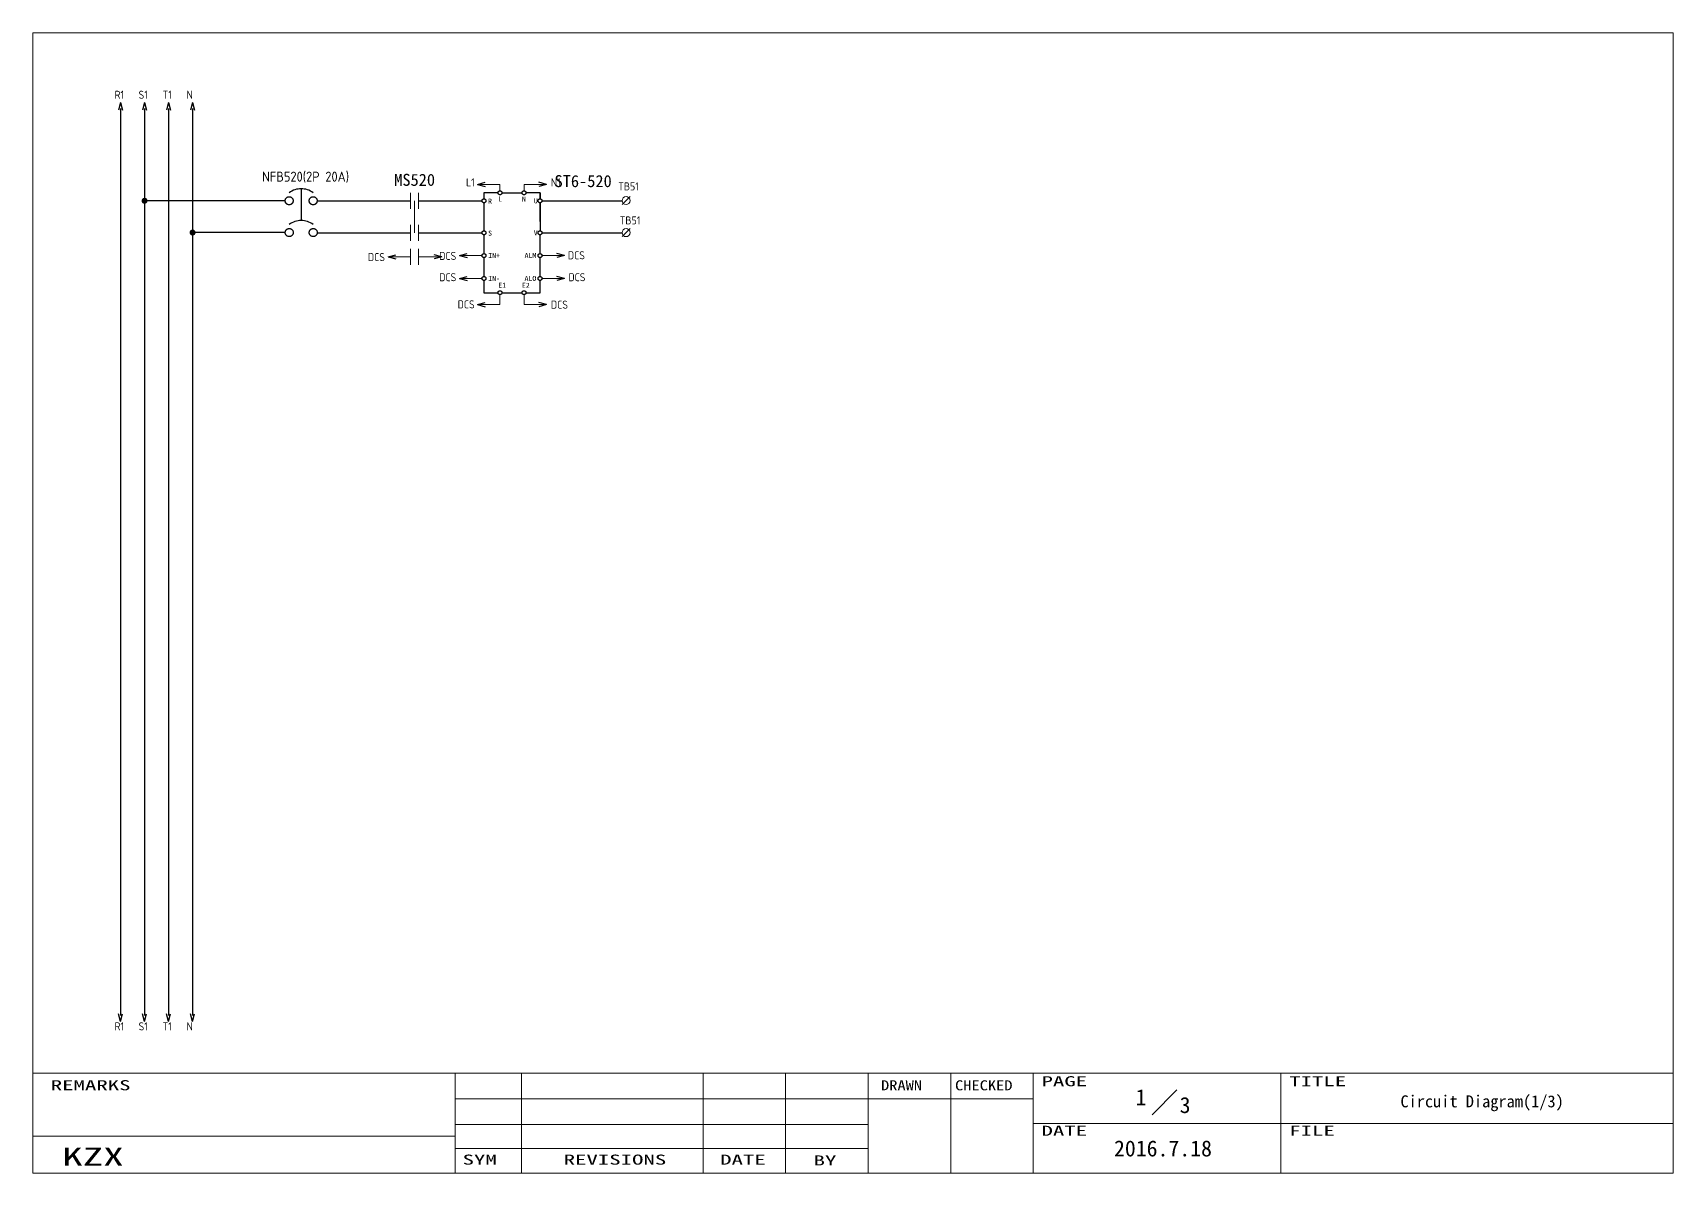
# Model space of a CAD drawing. Extents: x -319 to 2858, y -2689 to 285.
# Drawn here: x 889.9 to 1299.9, y -2138.2 to -1853.2 of the extents above; entities that cross this region are included whole.
import ezdxf
from ezdxf.enums import TextEntityAlignment as Align

# ---------------------------------------------------------------- set-up
doc = ezdxf.new("R2010")
doc.units = 0
doc.header["$LTSCALE"] = 0.3
doc.header["$MEASUREMENT"] = 0
doc.linetypes.add('実線', pattern=[20001, 20000, -1])
doc.layers.get('0').update_dxf_attribs({"linetype": '実線'})
for name, color, linetype, lineweight in [('01図枠', 5, 'CONTINUOUS', 9), ('02接続図', 7, 'CONTINUOUS', 5), ('10外形', 7, 'CONTINUOUS', 9)]:
    doc.layers.add(name, color=color, linetype=linetype, lineweight=lineweight)
for name, color, linetype in [('04部品記号', 3, 'CONTINUOUS'), ('05線番', 4, 'CONTINUOUS'), ('BLOCK', 7, 'CONTINUOUS'), ('図形１', 7, '実線')]:
    doc.layers.add(name, color=color, linetype=linetype)
doc.styles.add('電気標準', font='ISOCP.shx', dxfattribs={"height": 2.5, "bigfont": 'extfont.shx'})
doc.styles.add('ＭＳＰゴシック', font='')
doc.styles.get('ＭＳＰゴシック').set_extended_font_data('SimSun')

# ---------------------------------------------------------------- blocks, each defined once
blk = doc.blocks.new('矢印（右向）')
at = {"layer": 'BLOCK'}
for q in [(-1.93, 0.52), (-1.93, -0.52)]:
    blk.add_line((0, 0), q, dxfattribs=at)

msp = doc.modelspace()

# ---------------------------------------------------------------- linework, layer by layer
for p, q in [((957, -1892.21), (957.01, -1900.15)), ((1006.19, -1893.21), (1002.69, -1893.21)), ((1002.69, -1893.21), (1002.69, -1894.71)), ((1007.19, -1893.21), (1012.2, -1893.21)), ((1016.7, -1893.21), (1013.2, -1893.21)), ((1016.7, -1894.71), (1016.7, -1893.21)), ((1016.7, -1893.21), (1016.7, -1894.71)), ((953, -1895.21), (917.86, -1895.21)), ((961, -1895.21), (984.35, -1895.21)), ((986.35, -1895.21), (1002.19, -1895.21)), ((1002.69, -1895.71), (1002.69, -1902.71)), ((1016.7, -1900.41), (1016.7, -1895.71)), ((1016.7, -1895.71), (1016.7, -1902.71)), ((1017.2, -1895.21), (1019.2, -1895.21)), ((1017.2, -1895.21), (1037.2, -1895.21)), ((953.01, -1903.15), (929.86, -1903.15)), ((953.01, -1903.15), (929.86, -1903.15)), ((961, -1903.21), (984.35, -1903.21)), ((986.35, -1903.21), (1002.19, -1903.21)), ((1002.69, -1903.71), (1002.69, -1908.41)), ((1016.7, -1908.41), (1016.7, -1903.71)), ((1017.2, -1903.21), (1037.2, -1903.21)), ((1002.69, -1909.41), (1002.69, -1914.12)), ((1016.7, -1914.12), (1016.7, -1909.41)), ((1002.69, -1915.12), (1002.69, -1918.18)), ((1002.69, -1918.18), (1006.19, -1918.18)), ((1007.19, -1918.18), (1012.2, -1918.18)), ((1013.2, -1918.18), (1016.7, -1918.18)), ((1016.7, -1918.18), (1016.7, -1915.12))]:
    msp.add_line(p, q)
for centre in [(1006.69, -1893.21), (1012.7, -1893.21), (1002.69, -1895.21), (1016.7, -1895.21), (1002.69, -1903.21), (1016.7, -1903.21), (1002.69, -1908.91), (1016.7, -1908.91), (1002.69, -1914.62), (1016.7, -1914.62), (1006.69, -1918.18), (1012.7, -1918.18)]:
    msp.add_circle(centre, 0.5)
at = {"layer": '01図枠', "linetype": 'Continuous', "lineweight": 5}
for p, q in [((889.93, -2138.24), (889.93, -1853.24)), ((889.93, -1853.24), (1299.93, -1853.24)), ((1299.93, -1853.24), (1299.93, -2138.24)), ((889.93, -2113.24), (1299.93, -2113.24)), ((995.53, -2113.24), (995.53, -2138.24)), ((1012.04, -2113.24), (1012.04, -2138.24)), ((1057.44, -2113.24), (1057.44, -2138.24)), ((1078.08, -2113.24), (1078.08, -2138.24)), ((1098.72, -2113.24), (1098.72, -2138.24)), ((1119.35, -2138.24), (1119.35, -2113.24)), ((1139.99, -2113.24), (1139.99, -2138.24)), ((1201.9, -2138.24), (1201.9, -2113.24)), ((995.53, -2119.66), (1098.72, -2119.66)), ((1098.72, -2119.66), (1139.99, -2119.66)), ((1175.85, -2117.43), (1169.66, -2123.62)), ((995.53, -2126.09), (1098.72, -2126.09)), ((1139.99, -2125.85), (1299.93, -2125.85)), ((995.53, -2128.95), (889.93, -2128.95)), ((995.53, -2132.04), (1098.72, -2132.04)), ((1299.93, -2138.24), (889.93, -2138.24))]:
    msp.add_line(p, q, dxfattribs=at)
at = {"layer": '02接続図', "linetype": 'Continuous'}
for p, q in [((984.35, -1897.21), (984.35, -1893.21)), ((986.35, -1897.21), (986.35, -1893.21)), ((1037.2, -1896.18), (1039.2, -1894.18)), ((985.35, -1895.21), (985.35, -1903.21)), ((984.35, -1905.21), (984.35, -1901.21)), ((986.35, -1905.21), (986.35, -1901.21)), ((1037.2, -1904.18), (1039.2, -1902.18)), ((984.35, -1911.21), (984.35, -1907.21)), ((986.35, -1911.21), (986.35, -1907.21))]:
    msp.add_line(p, q, dxfattribs=at)
for centre in [(1038.2, -1895.18), (1038.2, -1903.18)]:
    msp.add_circle(centre, 1, dxfattribs=at)
at = {"layer": '10外形'}
for p, q in [((1006.69, -1891.12), (1001.04, -1891.12)), ((1006.69, -1892.71), (1006.69, -1891.12)), ((1012.7, -1892.71), (1012.7, -1891.12)), ((1012.7, -1891.12), (1018.35, -1891.12)), ((984.35, -1909.21), (978.71, -1909.21)), ((986.52, -1909.21), (992.17, -1909.21)), ((1002.19, -1908.91), (996.54, -1908.91)), ((1017.2, -1908.91), (1022.85, -1908.91)), ((1002.19, -1914.62), (996.54, -1914.62)), ((1017.2, -1914.62), (1022.85, -1914.62)), ((1006.69, -1918.68), (1006.69, -1921.16)), ((1012.7, -1918.68), (1012.7, -1921.16)), ((1006.69, -1921.16), (1001.04, -1921.16)), ((1012.7, -1921.16), (1018.35, -1921.16))]:
    msp.add_line(p, q, dxfattribs=at)
at = {"layer": '図形１', "color": 7}
for p, q in [((911.86, -1872.13), (911.86, -1953.95)), ((917.86, -1872.13), (917.86, -1953.95)), ((923.86, -1872.13), (923.86, -1953.95)), ((929.86, -1872.13), (929.86, -2098.85)), ((911.86, -1953.95), (911.86, -2098.85)), ((917.86, -1953.95), (917.86, -2098.85)), ((923.86, -1953.95), (923.86, -2098.85))]:
    msp.add_line(p, q, dxfattribs=at)
at = {"layer": '図形１', "const_width": 0.75}
for points in [[(917.49, -1895.21, 1), (918.24, -1895.21, 1)], [(929.49, -1903.15, 1), (930.24, -1903.15, 1)], [(929.49, -1903.15, 1), (930.24, -1903.15, 1)]]:
    msp.add_lwpolyline(points, format="xyb", close=True, dxfattribs=at)
at = {"layer": '図形１'}
for centre in [(954, -1895.21), (960, -1895.21), (954.01, -1903.15), (960.01, -1903.15)]:
    msp.add_circle(centre, 1, dxfattribs=at)
for centre in [(957, -1897.21), (957.01, -1905.15)]:
    msp.add_arc(centre, 5, 53.1301, 126.8699, dxfattribs=at)

# ---------------------------------------------------------------- block references
at = {"layer": '図形１', "color": 7, "xscale": -1}
for p, rotation in [((911.86, -1870.63), 270), ((917.86, -1870.63), 270), ((923.86, -1870.63), 270), ((929.86, -1870.63), 270), ((1018.35, -1891.12), 180), ((992.17, -1909.21), 180), ((1022.85, -1908.91), 180), ((1022.85, -1914.62), 180), ((1018.35, -1921.16), 180)]:
    msp.add_blockref('矢印（右向）', p, dxfattribs=dict(at, rotation=rotation))
at = {"layer": '図形１', "color": 7}
for p, rotation in [((1001.04, -1891.12), 180), ((978.71, -1909.21), 180), ((996.54, -1908.91), 180), ((996.54, -1914.62), 180), ((1001.04, -1921.16), 180), ((911.86, -2100.35), 270), ((917.86, -2100.35), 270), ((923.86, -2100.35), 270), ((929.86, -2100.35), 270)]:
    msp.add_blockref('矢印（右向）', p, dxfattribs=dict(at, rotation=rotation))

# ---------------------------------------------------------------- texts
at = {"layer": '01図枠', "linetype": 'Continuous', "lineweight": 5, "style": 'ＭＳＰゴシック'}
for s, height, width, p in [('REMARKS', 2.513, 1.666667, (894.41, -2114.99)), ('DRAWN', 2.513, 1.2, (1101.93, -2115.02)), ('CHECKED', 2.513, 1.2, (1120.43, -2115.02)), ('PAGE', 2.513, 1.666667, (1142.05, -2113.99)), ('TITLE', 2.513, 1.666667, (1203.96, -2113.99)), ('DATE', 2.513, 1.666667, (1142.05, -2126.37)), ('FILE', 2.513, 1.666667, (1203.96, -2126.37)), ('KZX', 4.523, 1.666667, (897.26, -2131.83)), ('SYM', 2.513, 1.666667, (997.34, -2133.59))]:
    msp.add_text(s, height=height, dxfattribs=dict(at, width=width)).set_placement(p, align=Align.TOP_LEFT)
at = {"layer": '01図枠', "linetype": 'Continuous', "lineweight": 5, "style": 'ＭＳＰゴシック', "width": 1.666667}
for s, p in [('REVISIONS', (1035.43, -2133.59)), ('DATE', (1067.43, -2133.59)), ('BY', (1087.93, -2133.8))]:
    msp.add_text(s, height=2.513, dxfattribs=at).set_placement(p, align=Align.TOP_CENTER)
at = {"layer": '02接続図', "style": 'ＭＳＰゴシック'}
for s, p in [('1', (1166.93, -2119.24)), ('3', (1177.93, -2121.24)), ('2016.7.18', (1172.4, -2132.08))]:
    msp.add_text(s, height=4, dxfattribs=at).set_placement(p, align=Align.MIDDLE)
msp.add_text('Circuit Diagram(1/3)', height=3, dxfattribs=at).set_placement((1231.76, -2120.28), align=Align.MIDDLE_LEFT)
at = {"layer": '04部品記号', "linetype": 'Continuous', "style": 'ＭＳＰゴシック'}
for s, p in [('MS520', (985.36, -1889.98)), ('ST6-520', (1027.48, -1890.3))]:
    msp.add_text(s, height=3, dxfattribs=at).set_placement(p, align=Align.MIDDLE_CENTER)
at = {"layer": '05線番', "style": 'ＭＳＰゴシック'}
for s, p in [('L', (1006.26, -1894.75)), ('N', (1012.18, -1894.77)), ('R', (1003.72, -1895.3)), ('U', (1015.14, -1895.23)), ('S', (1003.72, -1903.3)), ('V', (1015.14, -1903.23)), ('IN+', (1003.76, -1908.88)), ('ALM', (1012.84, -1908.88)), ('IN-', (1003.76, -1914.61)), ('ALO', (1012.83, -1914.61)), ('E1', (1006.26, -1916.31)), ('E2', (1012.18, -1916.33))]:
    msp.add_text(s, height=1.25, dxfattribs=at).set_placement(p, align=Align.MIDDLE_LEFT)
at = {"layer": '図形１', "color": 7, "linetype": '実線', "style": '電気標準'}
for s, p in [('R1', (910.36, -1869.71)), ('S1', (916.36, -1869.71)), ('T1', (922.36, -1869.71)), ('N', (928.36, -1869.71)), ('L1', (998.2, -1891.61)), ('N1', (1019.42, -1891.61)), ('TB51', (1036.25, -1892.62)), ('TB51', (1036.62, -1901.12)), ('DCS', (973.68, -1910.28)), ('DCS', (991.51, -1909.99)), ('DCS', (1023.66, -1909.84)), ('DCS', (991.51, -1915.32)), ('DCS', (1023.8, -1915.32)), ('DCS', (996.11, -1922.1)), ('DCS', (1019.42, -1922.18)), ('R1', (910.36, -2102.54)), ('S1', (916.36, -2102.54)), ('T1', (922.36, -2102.54)), ('N', (928.36, -2102.54))]:
    msp.add_text(s, height=2, dxfattribs=at).set_placement(p)
at = {"layer": '図形１', "color": 4, "style": '電気標準'}
msp.add_text('NFB520(2P 20A)', height=2.5, dxfattribs=at).set_placement((947.23, -1890.43))

doc.saveas('drawing.dxf')
